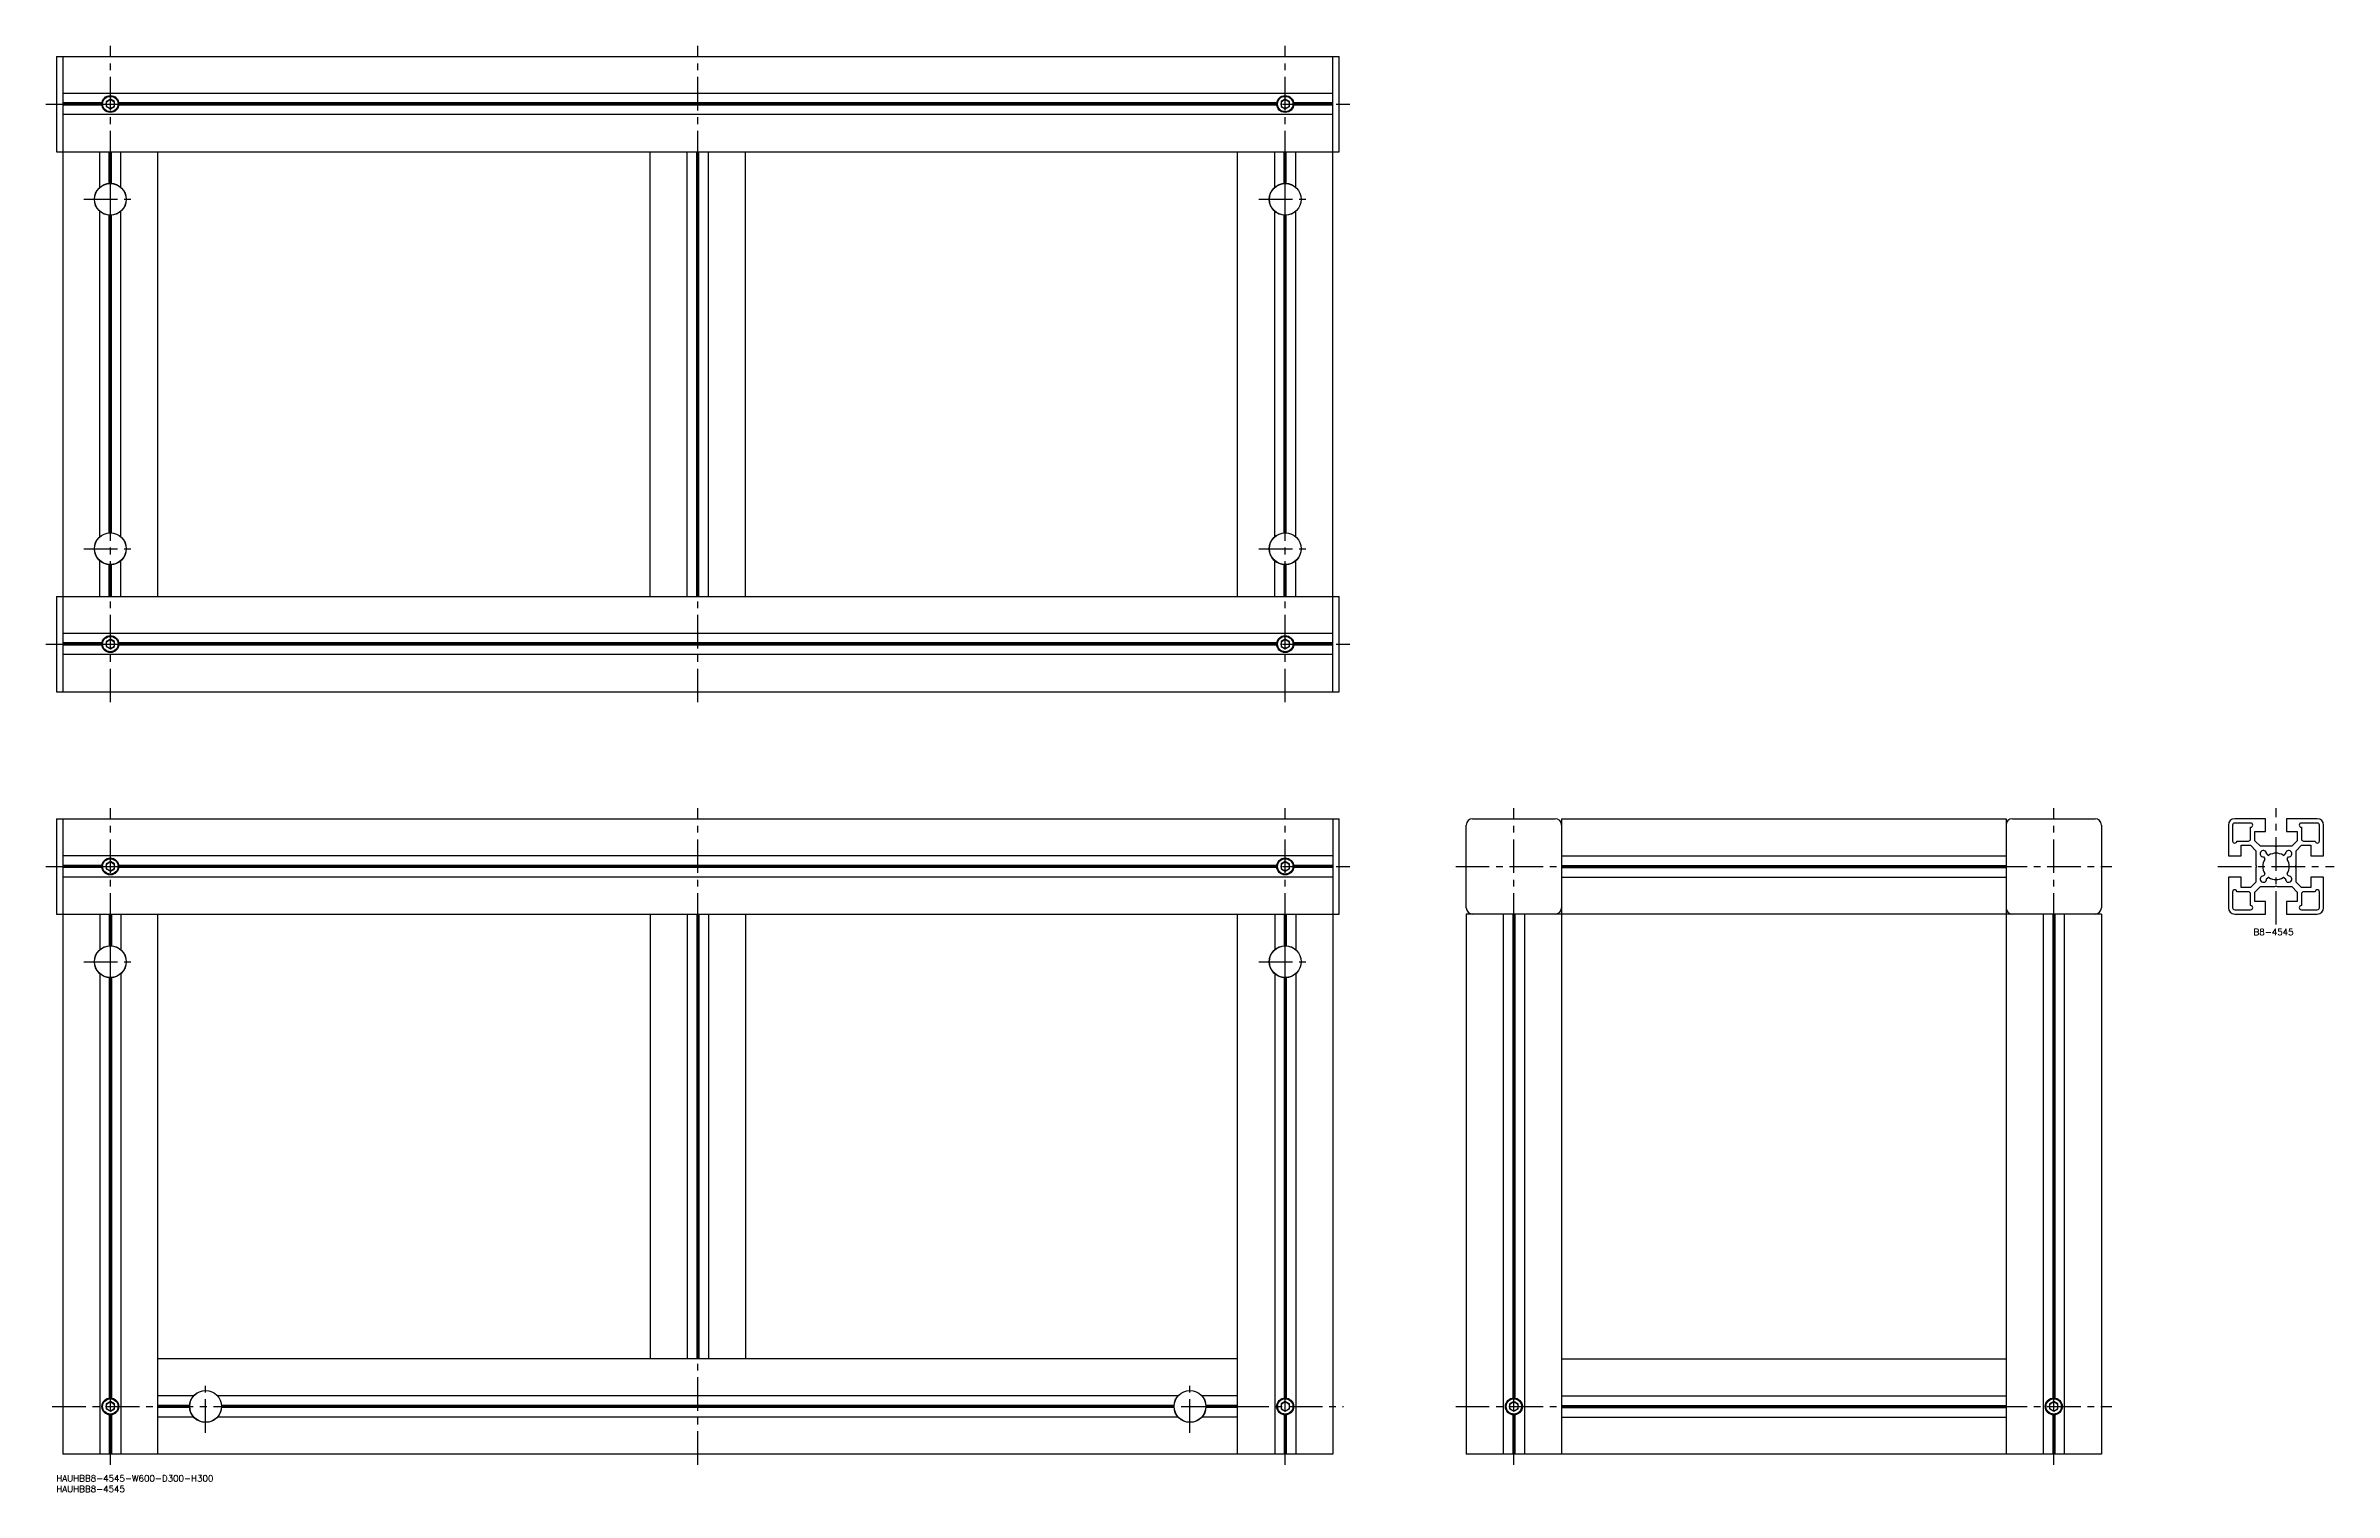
# Model space of a CAD drawing. Extents: x -5 to 1076, y -8 to 675.
import ezdxf

# ---------------------------------------------------------------- set-up
doc = ezdxf.new("R2010")
doc.units = 0
doc.header["$LTSCALE"] = 0.5
doc.linetypes.add('CENTER', pattern=[50.8, 31.75, -6.35, 6.35, -6.35])
for name, color, linetype in [('MSM_CENTER', 1, 'CENTER'), ('MSM_CONTINUOUS', 7, 'CONTINUOUS'), ('MSM_NARROW', 5, 'CONTINUOUS'), ('MSM_PART_NUMBER', 7, 'CONTINUOUS')]:
    doc.layers.add(name, color=color, linetype=linetype)
doc.styles.get("Standard").update_dxf_attribs({"font": 'txt.shx', "height": 3, "bigfont": 'bigfont.shx'})

# ---------------------------------------------------------------- blocks, each defined once
blk = doc.blocks.new('*U8')
at = {"layer": 'MSM_PART_NUMBER'}
blk.add_text('HAUHBB8-4545-W600-D300-H300', height=3, dxfattribs=at).set_placement((0, -3))
blk = doc.blocks.new('*U9')
at = {"layer": 'MSM_PART_NUMBER'}
blk.add_text('HAUHBB8-4545', height=3, dxfattribs=at).set_placement((0, -8))
blk = doc.blocks.new('*U10')
at = {"layer": 'MSM_PART_NUMBER'}
blk.add_text('B8-4545', height=3, dxfattribs=at).set_placement((1037.9, 255))

msp = doc.modelspace()

# ---------------------------------------------------------------- linework, layer by layer
at = {"layer": 'MSM_CENTER'}
for p, q in [((25.5, 365), (25.5, 675)), ((303, 365), (303, 675)), ((580.5, 365), (580.5, 675)), ((-5, 647.5), (611, 647.5)), ((13, 602.5), (38.1, 602.5)), ((568, 602.5), (593.1, 602.5)), ((13, 437.5), (38.1, 437.5)), ((568, 437.5), (593.1, 437.5)), ((-5, 392.5), (611, 392.5)), ((25.5, 5), (25.5, 315)), ((303, 5), (303, 315)), ((580.5, 5), (580.5, 315)), ((688.5, 5), (688.5, 315)), ((943.5, 5), (943.5, 315)), ((1048.5, 260), (1048.5, 315)), ((-5, 287.5), (611, 287.5)), ((661, 287.5), (971, 287.5)), ((1021, 287.5), (1076, 287.5)), ((13, 242.5), (38.1, 242.5)), ((568, 242.5), (593.1, 242.5)), ((70.5, 20), (70.5, 45)), ((535.5, 20), (535.5, 45)), ((-2, 32.5), (608, 32.5)), ((661, 32.5), (971, 32.5))]:
    msp.add_line(p, q, dxfattribs=at)
at = {"layer": 'MSM_CONTINUOUS'}
for p, q in [((0, 670), (606, 670)), ((0, 670), (0, 625)), ((3, 670), (3, 370)), ((603, 370), (603, 670)), ((606, 625), (606, 670)), ((603, 652.5), (3, 652.5)), ((25.5, 649.8), (23.5, 648.7)), ((23.5, 648.7), (23.5, 646.3)), ((27.5, 648.7), (25.5, 649.8)), ((27.5, 646.3), (27.5, 648.7)), ((580.5, 649.8), (578.5, 648.7)), ((578.5, 648.7), (578.5, 646.3)), ((582.5, 648.7), (580.5, 649.8)), ((582.5, 646.3), (582.5, 648.7)), ((21.5, 648), (3, 648)), ((21.5, 647.5), (3, 647.5)), ((21.5, 647), (3, 647)), ((603, 642.5), (3, 642.5)), ((23.5, 646.3), (25.5, 645.2)), ((25.5, 645.2), (27.5, 646.3)), ((576.5, 648), (29.5, 648)), ((576.5, 647.5), (29.5, 647.5)), ((576.5, 647), (29.5, 647)), ((578.5, 646.3), (580.5, 645.2)), ((580.5, 645.2), (582.5, 646.3)), ((603, 648), (584.5, 648)), ((603, 647.5), (584.5, 647.5)), ((603, 647), (584.5, 647)), ((0, 625), (606, 625)), ((20.5, 608.2), (20.5, 625)), ((25, 610), (25, 625)), ((25.5, 610), (25.5, 625)), ((26, 610), (26, 625)), ((30.5, 608.2), (30.5, 625)), ((48, 415), (48, 625)), ((280.5, 415), (280.5, 625)), ((298, 415), (298, 625)), ((302.5, 415), (302.5, 625)), ((303, 415), (303, 625)), ((303.5, 415), (303.5, 625)), ((308, 415), (308, 625)), ((325.5, 415), (325.5, 625)), ((558, 415), (558, 625)), ((575.5, 608.2), (575.5, 625)), ((580, 610), (580, 625)), ((580.5, 610), (580.5, 625)), ((581, 610), (581, 625)), ((585.5, 608.2), (585.5, 625)), ((22.5, 609.4), (22.5, 609.4)), ((28.5, 609.4), (28.5, 609.4)), ((577.5, 609.4), (577.5, 609.4)), ((583.5, 609.4), (583.5, 609.4)), ((20.5, 443.2), (20.5, 596.8)), ((25, 445), (25, 595)), ((25.5, 445), (25.5, 595)), ((26, 445), (26, 595)), ((30.5, 443.2), (30.5, 596.8)), ((575.5, 443.2), (575.5, 596.8)), ((580, 445), (580, 595)), ((580.5, 445), (580.5, 595)), ((581, 445), (581, 595)), ((585.5, 443.2), (585.5, 596.8)), ((20.5, 415), (20.5, 431.8)), ((22.5, 430.6), (22.5, 430.6)), ((25, 415), (25, 430)), ((25.5, 415), (25.5, 430)), ((26, 415), (26, 430)), ((28.5, 430.6), (28.5, 430.6)), ((30.5, 415), (30.5, 431.8)), ((575.5, 415), (575.5, 431.8)), ((577.5, 430.6), (577.5, 430.6)), ((580, 415), (580, 430)), ((580.5, 415), (580.5, 430)), ((581, 415), (581, 430)), ((583.5, 430.6), (583.5, 430.6)), ((585.5, 415), (585.5, 431.8)), ((0, 415), (606, 415)), ((0, 415), (0, 370)), ((606, 370), (606, 415)), ((603, 397.5), (3, 397.5)), ((21.5, 393), (3, 393)), ((21.5, 392.5), (3, 392.5)), ((21.5, 392), (3, 392)), ((25.5, 394.8), (23.5, 393.7)), ((23.5, 393.7), (23.5, 391.3)), ((23.5, 391.3), (25.5, 390.2)), ((27.5, 393.7), (25.5, 394.8)), ((25.5, 390.2), (27.5, 391.3)), ((27.5, 391.3), (27.5, 393.7)), ((576.5, 393), (29.5, 393)), ((576.5, 392.5), (29.5, 392.5)), ((576.5, 392), (29.5, 392)), ((580.5, 394.8), (578.5, 393.7)), ((578.5, 393.7), (578.5, 391.3)), ((578.5, 391.3), (580.5, 390.2)), ((582.5, 393.7), (580.5, 394.8)), ((580.5, 390.2), (582.5, 391.3)), ((582.5, 391.3), (582.5, 393.7)), ((603, 393), (584.5, 393)), ((603, 392.5), (584.5, 392.5)), ((603, 392), (584.5, 392)), ((603, 387.5), (3, 387.5)), ((0, 370), (606, 370)), ((0, 310), (606, 310)), ((0, 310), (0, 265)), ((3, 310), (3, 10)), ((603, 310), (603, 10)), ((606, 265), (606, 310)), ((666, 268), (666, 307)), ((669, 310), (708, 310)), ((711, 310), (711, 10)), ((711, 310), (921, 310)), ((921, 310), (921, 10)), ((924, 310), (963, 310)), ((966, 307), (966, 268)), ((1026, 307), (1026, 292.5)), ((1028, 307), (1028, 299.5)), ((1043.5, 310), (1029, 310)), ((1036.5, 308), (1029, 308)), ((1036.5, 300.5), (1036.5, 306)), ((1038.5, 299.6), (1038.5, 304)), ((1038.5, 304), (1043.5, 304)), ((1043.5, 304), (1043.5, 310)), ((1068, 310), (1053.5, 310)), ((1053.5, 310), (1053.5, 304)), ((1053.5, 304), (1058.5, 304)), ((1058.5, 304), (1058.5, 299.6)), ((1068, 308), (1060.5, 308)), ((1060.5, 306), (1060.5, 300.5)), ((1069, 299.5), (1069, 307)), ((1071, 292.5), (1071, 307)), ((603, 292.5), (3, 292.5)), ((711, 292.5), (921, 292.5)), ((1026, 292.5), (1032, 292.5)), ((1030, 299.5), (1035.5, 299.5)), ((1032, 292.5), (1032, 297.5)), ((1032, 297.5), (1036.4, 297.5)), ((1036.4, 297.5), (1039, 294.9)), ((1041.1, 297), (1038.5, 299.6)), ((1039, 294.9), (1039, 288)), ((1048, 297), (1041.1, 297)), ((1042.6, 292), (1043.1, 291.4)), ((1044.6, 292.9), (1044, 293.4)), ((1048.5, 296.7), (1048, 297)), ((1049, 297), (1048.5, 296.7)), ((1055.9, 297), (1049, 297)), ((1053, 293.4), (1052.4, 292.9)), ((1053.9, 291.4), (1054.4, 292)), ((1058.5, 299.6), (1055.9, 297)), ((1058, 294.9), (1060.6, 297.5)), ((1058, 288), (1058, 294.9)), ((1060.6, 297.5), (1065, 297.5)), ((1061.5, 299.5), (1067, 299.5)), ((1065, 297.5), (1065, 292.5)), ((1065, 292.5), (1071, 292.5)), ((21.5, 288), (3, 288)), ((21.5, 287.5), (3, 287.5)), ((21.5, 287), (3, 287)), ((603, 282.5), (3, 282.5)), ((25.5, 289.8), (23.5, 288.7)), ((23.5, 288.7), (23.5, 286.3)), ((23.5, 286.3), (25.5, 285.2)), ((27.5, 288.7), (25.5, 289.8)), ((25.5, 285.2), (27.5, 286.3)), ((27.5, 286.3), (27.5, 288.7)), ((576.5, 288), (29.5, 288)), ((576.5, 287.5), (29.5, 287.5)), ((576.5, 287), (29.5, 287)), ((580.5, 289.8), (578.5, 288.7)), ((578.5, 288.7), (578.5, 286.3)), ((578.5, 286.3), (580.5, 285.2)), ((582.5, 288.7), (580.5, 289.8)), ((580.5, 285.2), (582.5, 286.3)), ((582.5, 286.3), (582.5, 288.7)), ((603, 288), (584.5, 288)), ((603, 287.5), (584.5, 287.5)), ((603, 287), (584.5, 287)), ((711, 288), (921, 288)), ((711, 287.5), (921, 287.5)), ((711, 287), (921, 287)), ((711, 282.5), (921, 282.5)), ((1032, 282.5), (1026, 282.5)), ((1026, 282.5), (1026, 268)), ((1032, 277.5), (1032, 282.5)), ((1039, 288), (1039.3, 287.5)), ((1039.3, 287.5), (1039, 287)), ((1039, 287), (1039, 280.1)), ((1043.1, 283.6), (1042.6, 283)), ((1044, 281.6), (1044.6, 282.1)), ((1052.4, 282.1), (1053, 281.6)), ((1054.4, 283), (1053.9, 283.6)), ((1057.7, 287.5), (1058, 288)), ((1058, 287), (1057.7, 287.5)), ((1058, 280.1), (1058, 287)), ((1071, 282.5), (1065, 282.5)), ((1065, 282.5), (1065, 277.5)), ((1071, 268), (1071, 282.5)), ((1028, 275.5), (1028, 268)), ((1035.5, 275.5), (1030, 275.5)), ((1036.4, 277.5), (1032, 277.5)), ((1039, 280.1), (1036.4, 277.5)), ((1036.5, 269), (1036.5, 274.5)), ((1038.5, 275.4), (1041.1, 278)), ((1038.5, 271), (1038.5, 275.4)), ((1043.5, 271), (1038.5, 271)), ((1041.1, 278), (1048, 278)), ((1043.5, 265), (1043.5, 271)), ((1048, 278), (1048.5, 278.3)), ((1048.5, 278.3), (1049, 278)), ((1049, 278), (1055.9, 278)), ((1058.5, 271), (1053.5, 271)), ((1053.5, 271), (1053.5, 265)), ((1055.9, 278), (1058.5, 275.4)), ((1060.6, 277.5), (1058, 280.1)), ((1058.5, 275.4), (1058.5, 271)), ((1060.5, 274.5), (1060.5, 269)), ((1065, 277.5), (1060.6, 277.5)), ((1067, 275.5), (1061.5, 275.5)), ((1069, 268), (1069, 275.5)), ((0, 265), (606, 265)), ((20.5, 265), (20.5, 248.2)), ((25, 265), (25, 250)), ((25.5, 265), (25.5, 250)), ((26, 265), (26, 250)), ((30.5, 265), (30.5, 248.2)), ((48, 10), (48, 265)), ((280.5, 265), (280.5, 55)), ((298, 265), (298, 55)), ((302.5, 265), (302.5, 55)), ((303, 265), (303, 55)), ((303.5, 265), (303.5, 55)), ((308, 265), (308, 55)), ((325.5, 265), (325.5, 55)), ((558, 10), (558, 265)), ((575.5, 265), (575.5, 248.2)), ((580, 265), (580, 250)), ((580.5, 265), (580.5, 250)), ((581, 265), (581, 250)), ((585.5, 265), (585.5, 248.2)), ((966, 265), (666, 265)), ((666, 265), (666, 10)), ((683.5, 265), (683.5, 10)), ((688, 265), (688, 36.5)), ((688.5, 265), (688.5, 36.5)), ((689, 265), (689, 36.5)), ((693.5, 265), (693.5, 10)), ((938.5, 265), (938.5, 10)), ((943, 265), (943, 36.5)), ((943.5, 265), (943.5, 36.5)), ((944, 265), (944, 36.5)), ((948.5, 265), (948.5, 10)), ((966, 265), (966, 10)), ((1029, 267), (1036.5, 267)), ((1029, 265), (1043.5, 265)), ((1053.5, 265), (1068, 265)), ((1060.5, 267), (1068, 267)), ((22.5, 249.4), (22.5, 249.4)), ((28.5, 249.4), (28.5, 249.4)), ((577.5, 249.4), (577.5, 249.4)), ((583.5, 249.4), (583.5, 249.4)), ((20.5, 236.8), (20.5, 10)), ((25, 235), (25, 36.5)), ((25.5, 235), (25.5, 36.5)), ((26, 235), (26, 36.5)), ((30.5, 236.8), (30.5, 10)), ((575.5, 236.8), (575.5, 10)), ((580, 235), (580, 36.5)), ((580.5, 235), (580.5, 36.5)), ((581, 235), (581, 36.5)), ((585.5, 236.8), (585.5, 10)), ((558, 55), (48, 55)), ((711, 55), (921, 55)), ((25.5, 34.8), (23.5, 33.7)), ((23.5, 33.7), (23.5, 31.3)), ((27.5, 33.7), (25.5, 34.8)), ((27.5, 31.3), (27.5, 33.7)), ((64.8, 37.5), (48, 37.5)), ((63, 33), (48, 33)), ((63, 32.5), (48, 32.5)), ((63.6, 35.5), (63.6, 35.5)), ((529.8, 37.5), (76.2, 37.5)), ((528, 33), (78, 33)), ((528, 32.5), (78.1, 32.5)), ((558, 37.5), (541.2, 37.5)), ((542.4, 35.5), (542.4, 35.5)), ((558, 33), (543, 33)), ((558, 32.5), (543.1, 32.5)), ((580.5, 34.8), (578.5, 33.7)), ((578.5, 33.7), (578.5, 31.3)), ((582.5, 33.7), (580.5, 34.8)), ((582.5, 31.3), (582.5, 33.7)), ((688.5, 34.8), (686.5, 33.7)), ((686.5, 33.7), (686.5, 31.3)), ((690.5, 33.7), (688.5, 34.8)), ((690.5, 31.3), (690.5, 33.7)), ((711, 37.5), (921, 37.5)), ((711, 33), (921, 33)), ((711, 32.5), (921, 32.5)), ((943.5, 34.8), (941.5, 33.7)), ((941.5, 33.7), (941.5, 31.3)), ((945.5, 33.7), (943.5, 34.8)), ((945.5, 31.3), (945.5, 33.7)), ((23.5, 31.3), (25.5, 30.2)), ((25, 28.5), (25, 10)), ((25.5, 30.2), (27.5, 31.3)), ((25.5, 28.5), (25.5, 10)), ((26, 28.5), (26, 10)), ((63, 32), (48, 32)), ((64.8, 27.5), (48, 27.5)), ((63.6, 29.5), (63.6, 29.5)), ((529.8, 27.5), (76.2, 27.5)), ((528, 32), (78, 32)), ((558, 27.5), (541.2, 27.5)), ((542.4, 29.5), (542.4, 29.5)), ((558, 32), (543, 32)), ((578.5, 31.3), (580.5, 30.2)), ((580, 28.5), (580, 10)), ((580.5, 30.2), (582.5, 31.3)), ((580.5, 28.5), (580.5, 10)), ((581, 28.5), (581, 10)), ((686.5, 31.3), (688.5, 30.2)), ((688, 28.5), (688, 10)), ((688.5, 30.2), (690.5, 31.3)), ((688.5, 28.5), (688.5, 10)), ((689, 28.5), (689, 10)), ((711, 32), (921, 32)), ((711, 27.5), (921, 27.5)), ((941.5, 31.3), (943.5, 30.2)), ((943, 28.5), (943, 10)), ((943.5, 30.2), (945.5, 31.3)), ((943.5, 28.5), (943.5, 10)), ((944, 28.5), (944, 10)), ((603, 10), (3, 10)), ((966, 10), (666, 10))]:
    msp.add_line(p, q, dxfattribs=at)
for centre, radius in [((25.5, 647.5), 4), ((25.5, 647.5), 3.63), ((25.5, 647.5), 2), ((580.5, 647.5), 4), ((580.5, 647.5), 3.63), ((580.5, 647.5), 2), ((25.5, 602.5), 7.5), ((25.5, 602.5), 7.55), ((580.5, 602.5), 7.5), ((580.5, 602.5), 7.55), ((25.5, 437.5), 7.5), ((25.5, 437.5), 7.55), ((580.5, 437.5), 7.5), ((580.5, 437.5), 7.55), ((25.5, 392.5), 4), ((25.5, 392.5), 3.63), ((25.5, 392.5), 2), ((580.5, 392.5), 4), ((580.5, 392.5), 3.63), ((580.5, 392.5), 2), ((25.5, 287.5), 4), ((25.5, 287.5), 3.63), ((25.5, 287.5), 2), ((580.5, 287.5), 4), ((580.5, 287.5), 3.63), ((580.5, 287.5), 2), ((25.5, 242.5), 7.5), ((25.5, 242.5), 7.55), ((580.5, 242.5), 7.5), ((580.5, 242.5), 7.55), ((25.5, 32.5), 4), ((25.5, 32.5), 3.63), ((25.5, 32.5), 2), ((70.5, 32.5), 7.5), ((70.5, 32.5), 7.55), ((535.5, 32.5), 7.5), ((535.5, 32.5), 7.55), ((580.5, 32.5), 4), ((580.5, 32.5), 3.63), ((580.5, 32.5), 2), ((688.5, 32.5), 4), ((688.5, 32.5), 3.63), ((688.5, 32.5), 2), ((943.5, 32.5), 4), ((943.5, 32.5), 3.63), ((943.5, 32.5), 2)]:
    msp.add_circle(centre, radius, dxfattribs=at)
for centre, radius, start, end in [((669, 307), 3, 90, 180), ((708, 307), 3, 0, 90), ((924, 307), 3, 90, 180), ((963, 307), 3, 0, 90), ((1029, 307), 3, 90, 180), ((1029, 307), 1, 90, 180), ((1036.5, 307), 1, 270, 90), ((1060.5, 307), 1, 90, 270), ((1068, 307), 3, 0, 90), ((1068, 307), 1, 0, 90), ((1029, 299.5), 1, 180, 0), ((1035.5, 300.5), 1, 270, 0), ((1042.5, 293.5), 1.5, 356.8103, 273.1897), ((1044.9, 293.2), 0.5, 225, 302.1604), ((1048.5, 287.5), 6.25, 57.8396, 122.1604), ((1052.1, 293.2), 0.5, 237.8396, 315), ((1054.5, 293.5), 1.5, 266.8103, 183.1897), ((1061.5, 300.5), 1, 180, 270), ((1068, 299.5), 1, 180, 0), ((1042.5, 281.5), 1.5, 86.8103, 3.1897), ((1048.5, 287.5), 6.25, 147.8396, 212.1604), ((1042.8, 291.1), 0.5, 327.8396, 45), ((1042.8, 283.9), 0.5, 315, 32.1604), ((1044.9, 281.8), 0.5, 57.8396, 135), ((1048.5, 287.5), 6.25, 237.8396, 302.1604), ((1052.1, 281.8), 0.5, 45, 122.1604), ((1054.5, 281.5), 1.5, 176.8103, 93.1897), ((1054.2, 291.1), 0.5, 135, 212.1604), ((1054.2, 283.9), 0.5, 147.8396, 225), ((1048.5, 287.5), 6.25, 327.8396, 32.1604), ((1029, 275.5), 1, 0, 180), ((1035.5, 274.5), 1, 0, 90), ((1061.5, 274.5), 1, 90, 180), ((1068, 275.5), 1, 0, 180), ((669, 268), 3, 180, 270), ((708, 268), 3, 270, 0), ((924, 268), 3, 180, 270), ((963, 268), 3, 270, 0), ((1029, 268), 3, 180, 270), ((1029, 268), 1, 180, 270), ((1036.5, 268), 1, 270, 90), ((1060.5, 268), 1, 90, 270), ((1068, 268), 1, 270, 0), ((1068, 268), 3, 270, 0)]:
    msp.add_arc(centre, radius, start, end, dxfattribs=at)
at = {"layer": 'MSM_NARROW'}
for p, q in [((23, 609.6), (23, 609.6)), ((28, 609.6), (28, 609.6)), ((578, 609.6), (578, 609.6)), ((583, 609.6), (583, 609.6)), ((23, 430.4), (23, 430.4)), ((28, 430.4), (28, 430.4)), ((578, 430.4), (578, 430.4)), ((583, 430.4), (583, 430.4)), ((23, 249.6), (23, 249.6)), ((28, 249.6), (28, 249.6)), ((578, 249.6), (578, 249.6)), ((583, 249.6), (583, 249.6)), ((63.4, 35), (63.4, 35)), ((542.6, 35), (542.6, 35)), ((63.4, 30), (63.4, 30)), ((542.6, 30), (542.6, 30))]:
    msp.add_line(p, q, dxfattribs=at)

# ---------------------------------------------------------------- block references
at = {"layer": 'MSM_CONTINUOUS'}
for name in ['*U10', '*U8', '*U9']:
    msp.add_blockref(name, (0, 0), dxfattribs=at)

doc.saveas('drawing.dxf')
